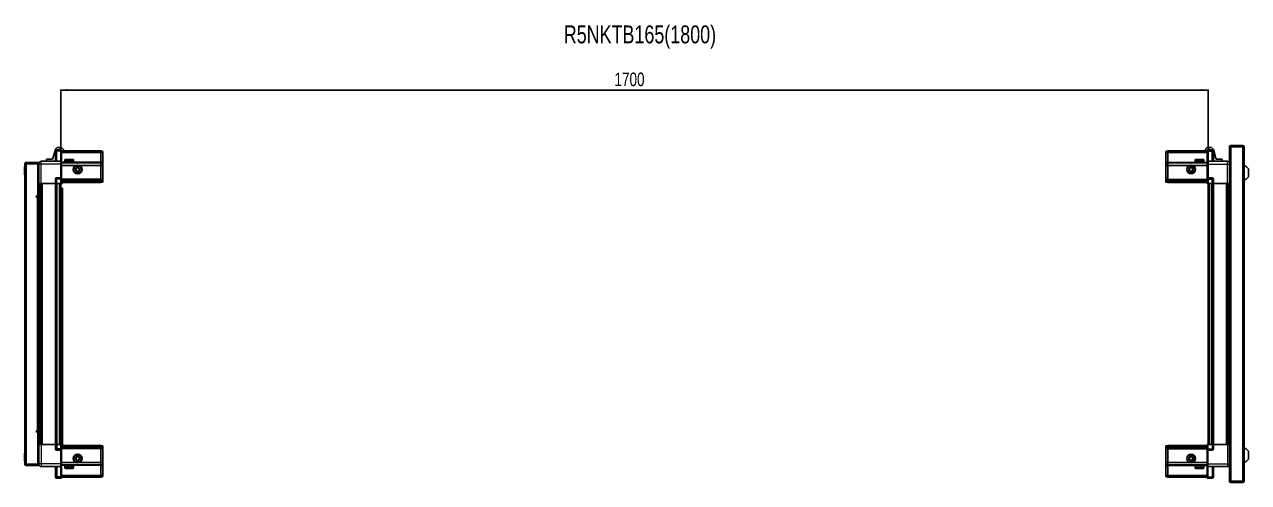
# Model space of a CAD drawing. Header units: millimetres. Extents: x 1132 to 6851, y -842 to 1876.
# Drawn here: x 3138 to 4952, y 1198 to 1876 of the extents above; entities that cross this region are included whole.
import ezdxf

# ---------------------------------------------------------------- set-up
doc = ezdxf.new("R2010")
doc.units = ezdxf.units.MM
doc.layers.add('FORMAT', color=7, linetype='Continuous')
doc.styles.add('SLDTEXTSTYLE0', font='TXT', dxfattribs={"width": 0.75})
doc.dimstyles.new('SLDDIMSTYLE0', dxfattribs={"dimtxt": 20, "dimasz": 10, "dimexe": 0, "dimexo": 0.0625, "dimgap": 5, "dimtad": 2, "dimdec": 1, "dimrnd": 1e-09, "dimzin": 12, "dimdsep": 46, "dimtxsty": 'SLDTEXTSTYLE0', "dimsah": 1, "dimcen": 0.09, "dimadec": 0, "dimazin": 3, "dimtfac": 1, "dimtofl": 0, "dimtmove": 0, "dimatfit": 3, "dimfxl": 0, "dimfrac": 2, "dimtolj": 1, "dimtzin": 12, "dimarcsym": 0})

# ---------------------------------------------------------------- blocks, each defined once
blk = doc.blocks.new('_D_5')
at = {"layer": 'FORMAT'}
for p, q in [((3192.1, 1640.1), (3192.1, 1779.6)), ((3192.1, 1778.6), (4892.1, 1778.6)), ((4892.1, 1640.1), (4892.1, 1779.6))]:
    blk.add_line(p, q, dxfattribs=at)
for points in [[(3192.1, 1778.6), (3202.1, 1777.1), (3202.1, 1780.1)], [(4892.1, 1778.6), (4882.1, 1780.1), (4882.1, 1777.1)]]:
    blk.add_solid(points, dxfattribs=at)
at = {"layer": 'FORMAT', "insert": (4012.6, 1804.4), "char_height": 20, "attachment_point": 1, "style": 'SLDTEXTSTYLE0'}
blk.add_mtext('1700', dxfattribs=at)

msp = doc.modelspace()

# ---------------------------------------------------------------- linework, layer by layer
at = {"color": 7, "linetype": 'Continuous', "lineweight": 25}
for p, q in [((3180.48, 1677.19), (3184.25, 1690.34)), ((3184.26, 1688.1), (3184.26, 1673.1)), ((3192.26, 1690.1), (3186.26, 1690.1)), ((3188.57, 1693.6), (3191.8, 1693.6)), ((3192.26, 1690.1), (3192.59, 1690.1)), ((3192.26, 1690.1), (3192.26, 1688.1)), ((3192.26, 1673.3), (3192.26, 1688.1)), ((3192.26, 1673.3), (3192.26, 1688.1)), ((3193.46, 1689.6), (3192.59, 1690.1)), ((3193.46, 1688.1), (3193.46, 1689.6)), ((3251.76, 1688.6), (3193.46, 1688.6)), ((3193.46, 1688.1), (3193.46, 1673.3)), ((3196.12, 1690.34), (3196.62, 1688.6)), ((3251.76, 1688.6), (3251.76, 1686.1)), ((3254.76, 1687.8), (3251.76, 1688.6)), ((3254.76, 1685.95), (3254.76, 1687.8)), ((4829.46, 1687.8), (4832.46, 1688.6)), ((4829.46, 1685.95), (4829.46, 1687.8)), ((4832.46, 1688.6), (4832.46, 1686.1)), ((4832.46, 1688.6), (4890.76, 1688.6)), ((4888.09, 1690.34), (4887.59, 1688.6)), ((4891.62, 1690.1), (4890.76, 1689.6)), ((4890.76, 1689.6), (4890.76, 1688.1)), ((4890.76, 1673.3), (4890.76, 1688.1)), ((4891.96, 1690.1), (4891.62, 1690.1)), ((4891.96, 1688.1), (4891.96, 1690.1)), ((4891.96, 1690.1), (4897.96, 1690.1)), ((4891.96, 1688.1), (4891.96, 1673.3)), ((4895.64, 1693.6), (4892.42, 1693.6)), ((4899.96, 1688.1), (4899.96, 1673.1)), ((4903.74, 1677.19), (4899.97, 1690.34)), ((4923.96, 1694.5), (4923.96, 1682.1)), ((4925.46, 1694.5), (4925.46, 1682.1)), ((4925.96, 1681.6), (4925.96, 1694.5)), ((4925.96, 1694.5), (4943.36, 1694.5)), ((4943.36, 1696.6), (4926.06, 1696.6)), ((4943.36, 1695.1), (4926.06, 1695.1)), ((4943.36, 1695.1), (4943.36, 1696.6)), ((4943.36, 1694.5), (4945.46, 1694.5)), ((4945.46, 1694.5), (4945.46, 1199.7)), ((3140.26, 1669.25), (3138.76, 1669.25)), ((3138.76, 1668.75), (3138.76, 1669.25)), ((3138.76, 1225.45), (3138.76, 1668.75)), ((3140.86, 1669.85), (3140.86, 1671.35)), ((3140.86, 1671.35), (3141.76, 1671.35)), ((3140.86, 1669.85), (3141.76, 1669.85)), ((3140.86, 1669.35), (3158.26, 1669.35)), ((3141.76, 1669.85), (3141.76, 1671.35)), ((3141.76, 1671.35), (3158.26, 1671.35)), ((3141.76, 1669.85), (3158.26, 1669.85)), ((3158.26, 1669.85), (3158.26, 1671.35)), ((3159.76, 1669.35), (3158.26, 1669.35)), ((3158.26, 1669.35), (3158.26, 1621.85)), ((3159.76, 1669.1), (3159.76, 1640.1)), ((3192.26, 1673.1), (3163.26, 1673.1)), ((3171.31, 1673.1), (3171.31, 1676.1)), ((3171.31, 1676.1), (3179.03, 1676.1)), ((3192.26, 1673.1), (3192.26, 1673.3)), ((3192.26, 1673.1), (3193.46, 1673.1)), ((3192.26, 1669.1), (3192.26, 1673.1)), ((3192.26, 1648.8), (3192.26, 1669.1)), ((3251.76, 1686.1), (3193.46, 1686.1)), ((3193.46, 1673.3), (3193.46, 1673.1)), ((3193.46, 1673.1), (3193.46, 1669.1)), ((3251.76, 1670.6), (3193.46, 1670.6)), ((3193.46, 1669.1), (3193.46, 1648.8)), ((3198.26, 1675), (3198.26, 1672.6)), ((3198.26, 1672.6), (3198.26, 1672.1)), ((3198.26, 1672.1), (3198.39, 1672.1)), ((3198.58, 1672.6), (3198.39, 1672.6)), ((3198.39, 1672.6), (3198.39, 1672.1)), ((3198.39, 1672.1), (3198.58, 1672.1)), ((3198.58, 1672.6), (3198.58, 1672.1)), ((3198.58, 1672.1), (3199.11, 1672.1)), ((3199.06, 1675.8), (3206.23, 1675.8)), ((3199.51, 1672.6), (3199.11, 1672.6)), ((3199.11, 1672.6), (3199.11, 1672.1)), ((3199.11, 1672.1), (3199.51, 1672.1)), ((3199.51, 1672.6), (3199.51, 1672.1)), ((3199.51, 1672.1), (3200.38, 1672.1)), ((3200.36, 1672.1), (3200.36, 1672)), ((3200.36, 1672), (3209.16, 1672)), ((3200.95, 1672.6), (3200.38, 1672.6)), ((3200.38, 1672.6), (3200.38, 1672.1)), ((3200.38, 1672.1), (3200.95, 1672.1)), ((3200.76, 1671.6), (3201.45, 1671.12)), ((3200.76, 1671.6), (3205.79, 1671.6)), ((3201.45, 1671.12), (3200.76, 1670.64)), ((3200.76, 1670.64), (3200.76, 1670.6)), ((3200.76, 1670.64), (3205.79, 1670.64)), ((3200.95, 1672.6), (3200.95, 1672.1)), ((3200.95, 1672.1), (3202.08, 1672.1)), ((3201.45, 1671.12), (3205.61, 1671.12)), ((3202.77, 1672.6), (3202.08, 1672.6)), ((3202.08, 1672.6), (3202.08, 1672.1)), ((3202.08, 1672.1), (3202.77, 1672.1)), ((3202.77, 1672.6), (3202.77, 1672.1)), ((3202.77, 1672.1), (3204.04, 1672.1)), ((3204.78, 1672.6), (3204.04, 1672.6)), ((3204.04, 1672.6), (3204.04, 1672.1)), ((3204.04, 1672.1), (3204.27, 1672.1)), ((3204.27, 1672.6), (3204.27, 1672.1)), ((3204.77, 1672.6), (3204.77, 1672.1)), ((3204.77, 1672.1), (3204.78, 1672.1)), ((3204.78, 1672.6), (3204.78, 1672.1)), ((3204.78, 1672.1), (3206.07, 1672.1)), ((3205.61, 1671.12), (3208.07, 1671.12)), ((3205.79, 1671.6), (3208.76, 1671.6)), ((3205.79, 1670.64), (3208.76, 1670.64)), ((3206.79, 1672.6), (3206.07, 1672.6)), ((3206.07, 1672.6), (3206.07, 1672.1)), ((3206.13, 1672.6), (3206.13, 1672.1)), ((3206.13, 1672.1), (3206.79, 1672.1)), ((3206.23, 1675.8), (3210.46, 1675.8)), ((3206.79, 1672.6), (3206.79, 1672.1)), ((3206.79, 1672.1), (3207.97, 1672.1)), ((3208.59, 1672.6), (3207.97, 1672.6)), ((3207.97, 1672.6), (3207.97, 1672.1)), ((3207.97, 1672.1), (3208.59, 1672.1)), ((3208.07, 1671.12), (3208.76, 1671.6)), ((3208.76, 1670.64), (3208.07, 1671.12)), ((3208.59, 1672.6), (3208.59, 1672.1)), ((3208.59, 1672.1), (3209.56, 1672.1)), ((3208.76, 1670.6), (3208.76, 1670.64)), ((3209.16, 1672), (3209.16, 1672.1)), ((3210.03, 1672.6), (3209.56, 1672.6)), ((3209.56, 1672.6), (3209.56, 1672.1)), ((3209.56, 1672.1), (3210.03, 1672.1)), ((3210.03, 1672.6), (3210.03, 1672.1)), ((3210.03, 1672.1), (3210.68, 1672.1)), ((3210.95, 1672.6), (3210.68, 1672.6)), ((3210.68, 1672.6), (3210.68, 1672.1)), ((3210.68, 1672.1), (3210.95, 1672.1)), ((3210.95, 1672.6), (3210.95, 1672.1)), ((3210.95, 1672.1), (3211.22, 1672.1)), ((3211.26, 1672.6), (3211.22, 1672.6)), ((3211.22, 1672.6), (3211.22, 1672.1)), ((3211.22, 1672.1), (3211.26, 1672.1)), ((3211.26, 1672.6), (3211.26, 1675)), ((3211.26, 1672.6), (3211.26, 1672.1)), ((3251.76, 1686.1), (3251.76, 1671.6)), ((3254.76, 1685.95), (3251.76, 1686.1)), ((3251.76, 1671.6), (3251.76, 1670.6)), ((3251.76, 1670.6), (3251.76, 1667.1)), ((3254.76, 1669.8), (3251.76, 1670.6)), ((3254.76, 1671.6), (3254.76, 1685.95)), ((3254.76, 1669.8), (3254.76, 1671.6)), ((3254.76, 1666.77), (3254.76, 1669.8)), ((4829.46, 1685.95), (4832.46, 1686.1)), ((4829.46, 1671.6), (4829.46, 1685.95)), ((4829.46, 1669.8), (4829.46, 1671.6)), ((4829.46, 1669.8), (4832.46, 1670.6)), ((4829.46, 1666.77), (4829.46, 1669.8)), ((4832.46, 1686.1), (4832.46, 1671.6)), ((4832.46, 1686.1), (4890.76, 1686.1)), ((4832.46, 1671.6), (4832.46, 1670.6)), ((4832.46, 1670.6), (4832.46, 1667.1)), ((4832.46, 1670.6), (4890.76, 1670.6)), ((4872.96, 1675), (4872.96, 1672.1)), ((4872.96, 1672.1), (4872.99, 1672.1)), ((4873.11, 1672.6), (4872.99, 1672.6)), ((4872.99, 1672.6), (4872.99, 1672.1)), ((4872.99, 1672.1), (4873.11, 1672.1)), ((4873.11, 1672.6), (4873.11, 1672.1)), ((4873.11, 1672.1), (4873.52, 1672.1)), ((4873.86, 1672.6), (4873.52, 1672.6)), ((4873.52, 1672.6), (4873.52, 1672.1)), ((4873.52, 1672.1), (4873.86, 1672.1)), ((4873.76, 1675.8), (4885.16, 1675.8)), ((4873.86, 1672.6), (4873.86, 1672.1)), ((4873.86, 1672.1), (4874.64, 1672.1)), ((4875.16, 1672.6), (4874.64, 1672.6)), ((4874.64, 1672.6), (4874.64, 1672.1)), ((4874.64, 1672.1), (4875.16, 1672.1)), ((4875.06, 1672.1), (4875.06, 1672)), ((4875.06, 1672), (4883.86, 1672)), ((4875.16, 1672.6), (4875.16, 1672.1)), ((4875.16, 1672.1), (4876.22, 1672.1)), ((4875.46, 1671.6), (4876.15, 1671.12)), ((4875.46, 1671.6), (4883.46, 1671.6)), ((4876.15, 1671.12), (4875.46, 1670.64)), ((4875.46, 1670.64), (4875.46, 1670.6)), ((4875.46, 1670.64), (4883.46, 1670.64)), ((4876.15, 1671.12), (4882.77, 1671.12)), ((4876.88, 1672.6), (4876.22, 1672.6)), ((4876.22, 1672.6), (4876.22, 1672.1)), ((4876.22, 1672.1), (4876.88, 1672.1)), ((4876.88, 1672.6), (4876.88, 1672.1)), ((4876.88, 1672.1), (4878.12, 1672.1)), ((4878.85, 1672.6), (4878.12, 1672.6)), ((4878.12, 1672.6), (4878.12, 1672.1)), ((4878.12, 1672.1), (4878.55, 1672.1)), ((4878.55, 1672.6), (4878.55, 1672.1)), ((4878.85, 1672.6), (4878.85, 1672.1)), ((4878.85, 1672.1), (4880.15, 1672.1)), ((4880.88, 1672.6), (4880.15, 1672.6)), ((4880.15, 1672.6), (4880.15, 1672.1)), ((4880.42, 1672.6), (4880.42, 1672.1)), ((4880.42, 1672.1), (4880.88, 1672.1)), ((4880.88, 1672.6), (4880.88, 1672.1)), ((4880.88, 1672.1), (4882.11, 1672.1)), ((4882.77, 1672.6), (4882.11, 1672.6)), ((4882.11, 1672.6), (4882.11, 1672.1)), ((4882.11, 1672.1), (4882.77, 1672.1)), ((4882.77, 1672.6), (4882.77, 1672.1)), ((4882.77, 1672.1), (4883.82, 1672.1)), ((4882.77, 1671.12), (4883.46, 1671.6)), ((4883.46, 1670.64), (4882.77, 1671.12)), ((4883.46, 1670.6), (4883.46, 1670.64)), ((4884.34, 1672.6), (4883.82, 1672.6)), ((4883.82, 1672.6), (4883.82, 1672.1)), ((4883.82, 1672.1), (4884.34, 1672.1)), ((4883.86, 1672), (4883.86, 1672.1)), ((4884.34, 1672.6), (4884.34, 1672.1)), ((4884.34, 1672.1), (4885.09, 1672.1)), ((4885.42, 1672.6), (4885.09, 1672.6)), ((4885.09, 1672.6), (4885.09, 1672.1)), ((4885.09, 1672.1), (4885.42, 1672.1)), ((4885.42, 1672.6), (4885.42, 1672.1)), ((4885.42, 1672.1), (4885.82, 1672.1)), ((4885.93, 1672.6), (4885.82, 1672.6)), ((4885.82, 1672.6), (4885.82, 1672.1)), ((4885.82, 1672.1), (4885.93, 1672.1)), ((4885.93, 1672.6), (4885.93, 1672.1)), ((4885.93, 1672.1), (4885.96, 1672.1)), ((4885.96, 1672.1), (4885.96, 1675)), ((4890.76, 1673.1), (4890.76, 1673.3)), ((4891.96, 1673.1), (4890.76, 1673.1)), ((4890.76, 1669.1), (4890.76, 1673.1)), ((4890.76, 1648.8), (4890.76, 1669.1)), ((4891.96, 1673.3), (4891.96, 1673.1)), ((4891.96, 1673.1), (4891.96, 1669.1)), ((4891.96, 1673.1), (4920.96, 1673.1)), ((4891.96, 1669.1), (4891.96, 1648.8)), ((4912.91, 1676.1), (4905.18, 1676.1)), ((4912.91, 1673.1), (4912.91, 1676.1)), ((4923.86, 1681.6), (4923.86, 1212.6)), ((4923.86, 1681.6), (4925.96, 1681.6)), ((4923.96, 1682.1), (4925.46, 1682.1)), ((3138.76, 1664.74), (3138.46, 1664.74)), ((3138.46, 1653.17), (3138.46, 1664.74)), ((3138.46, 1653.17), (3138.76, 1653.17)), ((3214.76, 1667.1), (3193.46, 1667.1)), ((3251.76, 1667.1), (3219.76, 1667.1)), ((3251.76, 1667.1), (3251.76, 1646.6)), ((3251.76, 1667.1), (3254.76, 1666.77)), ((3254.76, 1646.6), (3254.76, 1666.77)), ((4832.46, 1667.1), (4829.46, 1666.77)), ((4829.46, 1646.6), (4829.46, 1666.77)), ((4832.46, 1667.1), (4832.46, 1646.6)), ((4832.46, 1667.1), (4864.46, 1667.1)), ((4869.46, 1667.1), (4890.76, 1667.1)), ((4952.06, 1650.1), (4952.06, 1662.1)), ((3158.26, 1642.85), (3159.76, 1642.85)), ((3159.76, 1640.1), (3158.26, 1640.1)), ((3160.41, 1254.1), (3160.41, 1640.1)), ((3162.2, 1640.1), (3162.2, 1254.1)), ((3162.23, 1640.1), (3162.23, 1254.1)), ((3184.26, 1640.1), (3163.26, 1640.1)), ((3184.26, 1646.6), (3184.26, 1640.1)), ((3184.26, 1640.1), (3186.26, 1640.1)), ((3184.91, 1254.1), (3184.91, 1640.1)), ((3192.26, 1648.6), (3186.26, 1648.6)), ((3192.26, 1640.1), (3186.26, 1640.1)), ((3192.11, 1254.1), (3192.11, 1640.1)), ((3192.11, 1633.1), (3194.61, 1633.1)), ((3192.26, 1648.6), (3192.26, 1648.8)), ((3192.26, 1648.6), (3192.26, 1646.6)), ((3192.26, 1648.6), (3193.46, 1648.6)), ((3192.26, 1640.1), (3192.26, 1646.6)), ((3192.26, 1640.1), (3192.26, 1646.6)), ((3192.26, 1640.1), (3192.59, 1640.1)), ((3192.26, 1640.1), (3192.26, 1640.1)), ((3192.59, 1640.1), (3192.59, 1646.6)), ((3193.46, 1640.1), (3192.59, 1640.1)), ((3192.59, 1640.1), (3192.59, 1640.1)), ((3193.46, 1648.8), (3193.46, 1648.6)), ((3193.46, 1647.93), (3193.46, 1648.6)), ((3193.46, 1647.93), (3193.46, 1640.1)), ((3251.76, 1645.6), (3193.46, 1645.6)), ((3251.76, 1644.6), (3193.46, 1644.6)), ((3251.76, 1643.1), (3193.46, 1643.1)), ((3251.76, 1641.6), (3193.46, 1641.6)), ((3194.61, 1633.1), (3194.61, 1259.6)), ((3251.76, 1646.6), (3251.76, 1645.6)), ((3251.76, 1645.6), (3251.76, 1644.6)), ((3251.76, 1645.6), (3254.76, 1644.8)), ((3251.76, 1644.6), (3251.76, 1643.1)), ((3251.76, 1644.6), (3254.76, 1644.06)), ((3251.76, 1643.1), (3254.76, 1643.56)), ((3251.76, 1643.1), (3251.76, 1641.6)), ((3251.76, 1641.6), (3254.76, 1642.41)), ((3254.76, 1644.8), (3254.76, 1646.6)), ((3254.76, 1644.06), (3254.76, 1644.8)), ((3254.76, 1643.56), (3254.76, 1644.06)), ((3254.76, 1642.41), (3254.76, 1643.56)), ((4829.46, 1644.8), (4829.46, 1646.6)), ((4832.46, 1645.6), (4829.46, 1644.8)), ((4829.46, 1644.06), (4829.46, 1644.8)), ((4832.46, 1644.6), (4829.46, 1644.06)), ((4829.46, 1643.56), (4829.46, 1644.06)), ((4832.46, 1643.1), (4829.46, 1643.56)), ((4829.46, 1642.41), (4829.46, 1643.56)), ((4832.46, 1641.6), (4829.46, 1642.41)), ((4832.46, 1646.6), (4832.46, 1645.6)), ((4832.46, 1645.6), (4832.46, 1644.6)), ((4832.46, 1645.6), (4890.76, 1645.6)), ((4832.46, 1644.6), (4890.76, 1644.6)), ((4832.46, 1644.6), (4832.46, 1643.1)), ((4832.46, 1643.1), (4832.46, 1641.6)), ((4832.46, 1643.1), (4890.76, 1643.1)), ((4832.46, 1641.6), (4890.76, 1641.6)), ((4890.76, 1648.6), (4890.76, 1648.8)), ((4891.96, 1648.6), (4890.76, 1648.6)), ((4890.76, 1648.6), (4890.76, 1647.93)), ((4890.76, 1640.1), (4890.76, 1647.93)), ((4891.62, 1640.1), (4890.76, 1640.1)), ((4891.62, 1646.6), (4891.62, 1640.1)), ((4891.96, 1640.1), (4891.62, 1640.1)), ((4891.96, 1648.8), (4891.96, 1648.6)), ((4891.96, 1646.6), (4891.96, 1648.6)), ((4891.96, 1648.6), (4897.96, 1648.6)), ((4891.96, 1646.6), (4891.96, 1648.6)), ((4891.96, 1646.6), (4891.96, 1640.1)), ((4891.96, 1640.1), (4897.96, 1640.1)), ((4892.11, 1640.1), (4892.11, 1254.1)), ((4899.96, 1640.1), (4897.96, 1640.1)), ((4899.31, 1640.1), (4899.31, 1254.1)), ((4899.96, 1646.6), (4899.96, 1640.1)), ((4899.96, 1640.1), (4920.96, 1640.1)), ((4921.98, 1254.1), (4921.98, 1640.1)), ((4922.02, 1254.1), (4922.02, 1640.1)), ((4923.81, 1640.1), (4923.81, 1254.1)), ((3158.26, 1621.85), (3156.91, 1621.85)), ((3156.91, 1619.85), (3157.66, 1619.85)), ((3157.66, 1619.85), (3159.76, 1619.85)), ((3159.76, 1619.85), (3159.76, 1274.35)), ((3157.66, 1274.35), (3156.91, 1274.35)), ((3156.91, 1272.35), (3158.26, 1272.35)), ((3159.76, 1274.35), (3157.66, 1274.35)), ((3158.26, 1272.35), (3158.26, 1224.85)), ((3159.76, 1254.1), (3158.26, 1254.1)), ((3159.76, 1225.1), (3159.76, 1254.1)), ((3184.26, 1254.1), (3163.26, 1254.1)), ((3184.26, 1247.6), (3184.26, 1254.1)), ((3184.26, 1254.1), (3186.26, 1254.1)), ((3192.26, 1254.1), (3186.26, 1254.1)), ((3194.61, 1259.6), (3192.11, 1259.6)), ((3192.26, 1254.1), (3192.59, 1254.1)), ((3192.26, 1247.6), (3192.26, 1254.1)), ((3192.59, 1247.6), (3192.59, 1254.1)), ((3192.59, 1254.1), (3193.46, 1254.1)), ((3193.46, 1254.1), (3193.46, 1246.28)), ((3251.76, 1252.6), (3193.46, 1252.6)), ((3194.61, 1259.6), (3194.61, 1252.6)), ((3251.76, 1251.1), (3251.76, 1252.6)), ((3251.76, 1252.6), (3254.76, 1251.8)), ((3254.76, 1251.8), (3254.76, 1250.65)), ((4832.46, 1252.6), (4829.46, 1251.8)), ((4829.46, 1251.8), (4829.46, 1250.65)), ((4832.46, 1251.1), (4832.46, 1252.6)), ((4832.46, 1252.6), (4890.76, 1252.6)), ((4890.76, 1246.28), (4890.76, 1254.1)), ((4890.76, 1254.1), (4891.62, 1254.1)), ((4891.62, 1254.1), (4891.62, 1254.1)), ((4891.62, 1254.1), (4891.62, 1247.6)), ((4891.96, 1254.1), (4891.62, 1254.1)), ((4891.96, 1254.1), (4891.96, 1247.6)), ((4891.96, 1254.1), (4891.96, 1254.1)), ((4891.96, 1254.1), (4891.96, 1247.6)), ((4891.96, 1254.1), (4897.96, 1254.1)), ((4899.96, 1254.1), (4897.96, 1254.1)), ((4899.96, 1247.6), (4899.96, 1254.1)), ((4899.96, 1254.1), (4920.96, 1254.1)), ((3138.76, 1241.04), (3138.46, 1241.04)), ((3138.46, 1231.36), (3138.46, 1241.04)), ((3159.76, 1251.35), (3158.26, 1251.35)), ((3192.26, 1245.6), (3186.26, 1245.6)), ((3192.26, 1247.6), (3192.26, 1245.6)), ((3192.26, 1247.6), (3192.26, 1245.6)), ((3192.26, 1245.6), (3193.46, 1245.6)), ((3192.26, 1245.4), (3192.26, 1245.6)), ((3192.26, 1225.1), (3192.26, 1245.4)), ((3251.76, 1251.1), (3193.46, 1251.1)), ((3251.76, 1249.6), (3193.46, 1249.6)), ((3251.76, 1248.6), (3193.46, 1248.6)), ((3193.46, 1245.6), (3193.46, 1246.28)), ((3193.46, 1245.6), (3193.46, 1245.4)), ((3193.46, 1245.4), (3193.46, 1225.1)), ((3251.76, 1249.6), (3251.76, 1251.1)), ((3251.76, 1251.1), (3254.76, 1250.65)), ((3251.76, 1249.6), (3254.76, 1250.15)), ((3251.76, 1248.6), (3251.76, 1249.6)), ((3251.76, 1248.6), (3254.76, 1249.41)), ((3251.76, 1247.6), (3251.76, 1248.6)), ((3251.76, 1227.1), (3251.76, 1247.6)), ((3254.76, 1250.65), (3254.76, 1250.15)), ((3254.76, 1250.15), (3254.76, 1249.41)), ((3254.76, 1249.41), (3254.76, 1247.6)), ((3254.76, 1247.6), (3254.76, 1227.44)), ((4832.46, 1251.1), (4829.46, 1250.65)), ((4829.46, 1250.65), (4829.46, 1250.15)), ((4832.46, 1249.6), (4829.46, 1250.15)), ((4829.46, 1250.15), (4829.46, 1249.41)), ((4832.46, 1248.6), (4829.46, 1249.41)), ((4829.46, 1249.41), (4829.46, 1247.6)), ((4829.46, 1247.6), (4829.46, 1227.44)), ((4832.46, 1249.6), (4832.46, 1251.1)), ((4832.46, 1251.1), (4890.76, 1251.1)), ((4832.46, 1249.6), (4890.76, 1249.6)), ((4832.46, 1248.6), (4832.46, 1249.6)), ((4832.46, 1248.6), (4890.76, 1248.6)), ((4832.46, 1247.6), (4832.46, 1248.6)), ((4832.46, 1227.1), (4832.46, 1247.6)), ((4890.76, 1246.28), (4890.76, 1245.6)), ((4891.96, 1245.6), (4890.76, 1245.6)), ((4890.76, 1245.4), (4890.76, 1245.6)), ((4890.76, 1225.1), (4890.76, 1245.4)), ((4891.96, 1245.6), (4891.96, 1247.6)), ((4891.96, 1245.6), (4891.96, 1245.4)), ((4891.96, 1245.6), (4897.96, 1245.6)), ((4891.96, 1245.4), (4891.96, 1225.1)), ((4952.06, 1232.1), (4952.06, 1244.1)), ((3138.46, 1229.47), (3138.46, 1231.36)), ((3138.46, 1229.47), (3138.76, 1229.47)), ((3138.76, 1224.95), (3138.76, 1225.45)), ((3140.26, 1224.95), (3138.76, 1224.95)), ((3158.26, 1224.85), (3140.86, 1224.85)), ((3140.86, 1224.35), (3140.86, 1222.85)), ((3140.86, 1224.35), (3141.76, 1224.35)), ((3140.86, 1222.85), (3141.76, 1222.85)), ((3141.76, 1224.35), (3141.76, 1222.85)), ((3158.26, 1224.35), (3141.76, 1224.35)), ((3158.26, 1222.85), (3141.76, 1222.85)), ((3158.26, 1224.85), (3159.76, 1224.85)), ((3158.26, 1224.35), (3158.26, 1222.85)), ((3192.26, 1221.1), (3163.26, 1221.1)), ((3184.26, 1206.1), (3184.26, 1221.1)), ((3192.26, 1221.1), (3192.26, 1225.1)), ((3192.26, 1221.1), (3193.46, 1221.1)), ((3192.26, 1220.9), (3192.26, 1221.1)), ((3192.26, 1206.1), (3192.26, 1220.9)), ((3214.76, 1227.1), (3193.46, 1227.1)), ((3193.46, 1225.1), (3193.46, 1221.1)), ((3251.76, 1223.6), (3193.46, 1223.6)), ((3193.46, 1221.1), (3193.46, 1220.9)), ((3193.46, 1220.9), (3193.46, 1206.1)), ((3198.26, 1222.1), (3198.26, 1219.2)), ((3198.35, 1222.1), (3198.26, 1222.1)), ((3198.35, 1221.6), (3198.35, 1222.1)), ((3198.52, 1222.1), (3198.35, 1222.1)), ((3198.35, 1221.6), (3198.52, 1221.6)), ((3198.52, 1221.6), (3198.52, 1222.1)), ((3199.01, 1222.1), (3198.52, 1222.1)), ((3199.01, 1221.6), (3199.01, 1222.1)), ((3199.39, 1222.1), (3199.01, 1222.1)), ((3199.01, 1221.6), (3199.39, 1221.6)), ((3199.21, 1218.4), (3199.06, 1218.4)), ((3210.46, 1218.4), (3199.21, 1218.4)), ((3199.39, 1221.6), (3199.39, 1222.1)), ((3200.23, 1222.1), (3199.39, 1222.1)), ((3200.23, 1221.6), (3200.23, 1222.1)), ((3200.79, 1222.1), (3200.23, 1222.1)), ((3200.23, 1221.6), (3200.79, 1221.6)), ((3200.36, 1222.2), (3200.36, 1222.1)), ((3205.76, 1222.2), (3200.36, 1222.2)), ((3200.76, 1223.6), (3200.76, 1223.57)), ((3200.76, 1223.57), (3201.45, 1223.09)), ((3200.86, 1223.57), (3200.76, 1223.57)), ((3201.45, 1223.09), (3200.76, 1222.6)), ((3200.86, 1222.6), (3200.76, 1222.6)), ((3200.79, 1221.6), (3200.79, 1222.1)), ((3201.89, 1222.1), (3200.79, 1222.1)), ((3208.76, 1223.57), (3200.86, 1223.57)), ((3208.76, 1222.6), (3200.86, 1222.6)), ((3201.53, 1223.09), (3201.45, 1223.09)), ((3208.07, 1223.09), (3201.53, 1223.09)), ((3201.89, 1221.6), (3201.89, 1222.1)), ((3202.57, 1222.1), (3201.89, 1222.1)), ((3201.89, 1221.6), (3202.57, 1221.6)), ((3202.57, 1221.6), (3202.57, 1222.1)), ((3203.84, 1222.1), (3202.57, 1222.1)), ((3203.84, 1221.6), (3203.84, 1222.1)), ((3204.13, 1222.1), (3203.84, 1222.1)), ((3203.84, 1221.6), (3204.57, 1221.6)), ((3204.13, 1221.6), (3204.13, 1222.1)), ((3204.57, 1221.6), (3204.57, 1222.1)), ((3205.87, 1222.1), (3204.57, 1222.1)), ((3209.16, 1222.2), (3205.76, 1222.2)), ((3205.87, 1221.6), (3205.87, 1222.1)), ((3205.87, 1221.6), (3206.59, 1221.6)), ((3206, 1221.6), (3206, 1222.1)), ((3206.59, 1222.1), (3206, 1222.1)), ((3206.59, 1221.6), (3206.59, 1222.1)), ((3207.79, 1222.1), (3206.59, 1222.1)), ((3207.79, 1221.6), (3207.79, 1222.1)), ((3208.43, 1222.1), (3207.79, 1222.1)), ((3207.79, 1221.6), (3208.43, 1221.6)), ((3208.07, 1223.09), (3208.76, 1223.57)), ((3208.76, 1222.6), (3208.07, 1223.09)), ((3208.43, 1221.6), (3208.43, 1222.1)), ((3209.42, 1222.1), (3208.43, 1222.1)), ((3208.76, 1223.57), (3208.76, 1223.6)), ((3209.16, 1222.1), (3209.16, 1222.2)), ((3209.42, 1221.6), (3209.42, 1222.1)), ((3209.9, 1222.1), (3209.42, 1222.1)), ((3209.42, 1221.6), (3209.9, 1221.6)), ((3209.9, 1221.6), (3209.9, 1222.1)), ((3210.59, 1222.1), (3209.9, 1222.1)), ((3210.59, 1221.6), (3210.59, 1222.1)), ((3210.88, 1222.1), (3210.59, 1222.1)), ((3210.59, 1221.6), (3210.88, 1221.6)), ((3210.88, 1221.6), (3210.88, 1222.1)), ((3211.19, 1222.1), (3210.88, 1222.1)), ((3211.19, 1221.6), (3211.19, 1222.1)), ((3211.25, 1222.1), (3211.19, 1222.1)), ((3211.19, 1221.6), (3211.25, 1221.6)), ((3211.25, 1221.6), (3211.25, 1222.1)), ((3211.26, 1222.1), (3211.25, 1222.1)), ((3211.26, 1219.2), (3211.26, 1222.1)), ((3251.76, 1227.1), (3219.76, 1227.1)), ((3251.76, 1227.1), (3254.76, 1227.44)), ((3251.76, 1223.6), (3251.76, 1227.1)), ((3254.76, 1224.41), (3251.76, 1223.6)), ((3251.76, 1222.6), (3251.76, 1223.6)), ((3251.76, 1208.1), (3251.76, 1222.6)), ((3254.76, 1227.44), (3254.76, 1224.41)), ((3254.76, 1224.41), (3254.76, 1222.6)), ((3254.76, 1222.6), (3254.76, 1208.26)), ((4832.46, 1227.1), (4829.46, 1227.44)), ((4829.46, 1227.44), (4829.46, 1224.41)), ((4829.46, 1224.41), (4832.46, 1223.6)), ((4829.46, 1224.41), (4829.46, 1222.6)), ((4829.46, 1222.6), (4829.46, 1208.26)), ((4832.46, 1227.1), (4864.46, 1227.1)), ((4832.46, 1223.6), (4832.46, 1227.1)), ((4832.46, 1223.6), (4890.76, 1223.6)), ((4832.46, 1222.6), (4832.46, 1223.6)), ((4832.46, 1208.1), (4832.46, 1222.6)), ((4869.46, 1227.1), (4890.76, 1227.1)), ((4872.96, 1222.1), (4872.96, 1219.2)), ((4872.98, 1222.1), (4872.96, 1222.1)), ((4872.98, 1221.6), (4872.98, 1222.1)), ((4873.07, 1222.1), (4872.98, 1222.1)), ((4872.98, 1221.6), (4873.07, 1221.6)), ((4873.07, 1221.6), (4873.07, 1222.1)), ((4873.45, 1222.1), (4873.07, 1222.1)), ((4873.45, 1221.6), (4873.45, 1222.1)), ((4873.76, 1222.1), (4873.45, 1222.1)), ((4873.45, 1221.6), (4873.76, 1221.6)), ((4873.76, 1221.6), (4873.76, 1222.1)), ((4874.5, 1222.1), (4873.76, 1222.1)), ((4885.16, 1218.4), (4873.76, 1218.4)), ((4874.5, 1221.6), (4874.5, 1222.1)), ((4875.01, 1222.1), (4874.5, 1222.1)), ((4874.5, 1221.6), (4875.01, 1221.6)), ((4875.01, 1221.6), (4875.01, 1222.1)), ((4876.05, 1222.1), (4875.01, 1222.1)), ((4875.06, 1222.2), (4875.06, 1222.1)), ((4883.86, 1222.2), (4875.06, 1222.2)), ((4875.46, 1223.6), (4875.46, 1223.57)), ((4875.46, 1223.57), (4876.15, 1223.09)), ((4883.46, 1223.57), (4875.46, 1223.57)), ((4876.15, 1223.09), (4875.46, 1222.6)), ((4883.46, 1222.6), (4875.46, 1222.6)), ((4876.05, 1221.6), (4876.05, 1222.1)), ((4876.7, 1222.1), (4876.05, 1222.1)), ((4876.05, 1221.6), (4876.7, 1221.6)), ((4882.77, 1223.09), (4876.15, 1223.09)), ((4876.7, 1221.6), (4876.7, 1222.1)), ((4877.92, 1222.1), (4876.7, 1222.1)), ((4877.92, 1221.6), (4877.92, 1222.1)), ((4878.42, 1222.1), (4877.92, 1222.1)), ((4877.92, 1221.6), (4878.65, 1221.6)), ((4878.42, 1221.6), (4878.42, 1222.1)), ((4878.65, 1221.6), (4878.65, 1222.1)), ((4879.95, 1222.1), (4878.65, 1222.1)), ((4879.95, 1221.6), (4879.95, 1222.1)), ((4879.95, 1221.6), (4880.68, 1221.6)), ((4880.29, 1221.6), (4880.29, 1222.1)), ((4880.68, 1222.1), (4880.29, 1222.1)), ((4880.68, 1221.6), (4880.68, 1222.1)), ((4881.93, 1222.1), (4880.68, 1222.1)), ((4881.93, 1221.6), (4881.93, 1222.1)), ((4882.59, 1222.1), (4881.93, 1222.1)), ((4881.93, 1221.6), (4882.59, 1221.6)), ((4882.59, 1221.6), (4882.59, 1222.1)), ((4883.67, 1222.1), (4882.59, 1222.1)), ((4882.77, 1223.09), (4883.46, 1223.57)), ((4883.46, 1222.6), (4882.77, 1223.09)), ((4883.46, 1223.57), (4883.46, 1223.6)), ((4883.67, 1221.6), (4883.67, 1222.1)), ((4884.2, 1222.1), (4883.67, 1222.1)), ((4883.67, 1221.6), (4884.2, 1221.6)), ((4883.86, 1222.1), (4883.86, 1222.2)), ((4884.2, 1221.6), (4884.2, 1222.1)), ((4884.99, 1222.1), (4884.2, 1222.1)), ((4884.99, 1221.6), (4884.99, 1222.1)), ((4885.34, 1222.1), (4884.99, 1222.1)), ((4884.99, 1221.6), (4885.34, 1221.6)), ((4885.34, 1221.6), (4885.34, 1222.1)), ((4885.77, 1222.1), (4885.34, 1222.1)), ((4885.77, 1221.6), (4885.77, 1222.1)), ((4885.91, 1222.1), (4885.77, 1222.1)), ((4885.77, 1221.6), (4885.91, 1221.6)), ((4885.91, 1221.6), (4885.91, 1222.1)), ((4885.96, 1222.1), (4885.91, 1222.1)), ((4885.96, 1219.2), (4885.96, 1222.1)), ((4890.76, 1221.1), (4890.76, 1225.1)), ((4891.96, 1221.1), (4890.76, 1221.1)), ((4890.76, 1220.9), (4890.76, 1221.1)), ((4890.76, 1206.1), (4890.76, 1220.9)), ((4891.96, 1225.1), (4891.96, 1221.1)), ((4891.96, 1221.1), (4891.96, 1220.9)), ((4891.96, 1221.1), (4920.96, 1221.1)), ((4891.96, 1220.9), (4891.96, 1206.1)), ((4891.96, 1220.9), (4891.96, 1206.1)), ((4899.96, 1206.1), (4899.96, 1221.1)), ((3192.26, 1204.1), (3186.26, 1204.1)), ((3192.26, 1206.1), (3192.26, 1204.1)), ((3192.26, 1204.1), (3192.59, 1204.1)), ((3192.26, 1204.1), (3192.59, 1204.1)), ((3192.26, 1204.1), (3192.26, 1204.1)), ((3192.59, 1204.1), (3193.46, 1204.6)), ((3192.59, 1204.1), (3193.46, 1204.6)), ((3251.76, 1208.1), (3193.46, 1208.1)), ((3193.46, 1204.6), (3193.46, 1206.1)), ((3251.76, 1205.6), (3193.46, 1205.6)), ((3254.76, 1208.26), (3251.76, 1208.1)), ((3251.76, 1205.6), (3251.76, 1208.1)), ((3254.76, 1206.41), (3251.76, 1205.6)), ((3254.76, 1208.26), (3254.76, 1206.41)), ((4829.46, 1208.26), (4832.46, 1208.1)), ((4829.46, 1208.26), (4829.46, 1206.41)), ((4829.46, 1206.41), (4832.46, 1205.6)), ((4832.46, 1208.1), (4890.76, 1208.1)), ((4832.46, 1205.6), (4832.46, 1208.1)), ((4832.46, 1205.6), (4890.76, 1205.6)), ((4890.76, 1206.1), (4890.76, 1204.6)), ((4890.76, 1204.6), (4891.62, 1204.1)), ((4891.96, 1204.1), (4891.62, 1204.1)), ((4891.96, 1204.1), (4891.96, 1206.1)), ((4891.96, 1204.1), (4897.96, 1204.1)), ((4925.96, 1212.6), (4923.86, 1212.6)), ((4923.96, 1212.1), (4925.46, 1212.1)), ((4923.96, 1212.1), (4923.96, 1199.7)), ((4925.46, 1212.1), (4925.46, 1199.7)), ((4925.96, 1199.7), (4925.96, 1212.6)), ((4943.36, 1199.7), (4925.96, 1199.7)), ((4926.06, 1199.1), (4943.36, 1199.1)), ((4926.06, 1197.6), (4943.36, 1197.6)), ((4945.46, 1199.7), (4943.36, 1199.7)), ((4943.36, 1199.1), (4943.36, 1197.6))]:
    msp.add_line(p, q, dxfattribs=at)
at = {"color": 8, "linetype": 'Continuous', "lineweight": 18}
for p, q in [((3186.26, 1688.1), (3184.26, 1688.1)), ((3186.26, 1688.1), (3186.26, 1690.1)), ((3186.26, 1673.1), (3186.26, 1688.1)), ((3192.26, 1688.1), (3186.26, 1688.1)), ((3192.26, 1688.1), (3193.46, 1688.1)), ((4891.96, 1688.1), (4890.76, 1688.1)), ((4891.96, 1688.1), (4897.96, 1688.1)), ((4897.96, 1688.1), (4897.96, 1690.1)), ((4897.96, 1673.1), (4897.96, 1688.1)), ((4897.96, 1688.1), (4899.96, 1688.1)), ((4925.46, 1694.5), (4923.96, 1694.5)), ((4926.06, 1695.1), (4926.06, 1696.6)), ((4943.36, 1694.5), (4943.36, 1199.7)), ((3140.86, 1669.35), (3140.86, 1224.85)), ((3163.26, 1640.1), (3163.26, 1669.1)), ((3192.26, 1669.1), (3163.26, 1669.1)), ((3192.26, 1673.3), (3193.46, 1673.3)), ((3192.26, 1669.1), (3193.46, 1669.1)), ((3200.76, 1671.6), (3193.46, 1671.6)), ((3198.26, 1675), (3206.43, 1675)), ((3206.43, 1675), (3211.26, 1675)), ((3251.76, 1671.6), (3208.76, 1671.6)), ((3254.76, 1671.6), (3251.76, 1671.6)), ((4829.46, 1671.6), (4832.46, 1671.6)), ((4832.46, 1671.6), (4875.46, 1671.6)), ((4872.96, 1675), (4885.96, 1675)), ((4883.46, 1671.6), (4890.76, 1671.6)), ((4890.76, 1673.3), (4891.96, 1673.3)), ((4891.96, 1669.1), (4890.76, 1669.1)), ((4891.96, 1669.1), (4920.96, 1669.1)), ((4920.96, 1640.1), (4920.96, 1669.1)), ((4925.96, 1681.6), (4925.96, 1212.6)), ((3159.76, 1619.85), (3159.76, 1640.1)), ((3160.99, 1640.1), (3160.99, 1254.1)), ((3163.44, 1254.1), (3163.44, 1640.1)), ((3164.85, 1640.1), (3164.85, 1254.1)), ((3184.26, 1646.6), (3186.26, 1646.6)), ((3184.26, 1254.1), (3184.26, 1640.1)), ((3186.26, 1646.6), (3186.26, 1648.6)), ((3186.26, 1640.1), (3186.26, 1646.6)), ((3192.26, 1646.6), (3186.26, 1646.6)), ((3186.91, 1254.1), (3186.91, 1640.1)), ((3190.11, 1254.1), (3190.11, 1640.1)), ((3192.26, 1648.8), (3193.46, 1648.8)), ((3192.26, 1646.6), (3192.59, 1646.6)), ((3192.26, 1640.1), (3192.59, 1640.1)), ((3251.76, 1646.6), (3193.46, 1646.6)), ((3251.76, 1646.6), (3254.76, 1646.6)), ((4832.46, 1646.6), (4829.46, 1646.6)), ((4832.46, 1646.6), (4890.76, 1646.6)), ((4890.76, 1648.8), (4891.96, 1648.8)), ((4891.96, 1646.6), (4891.62, 1646.6)), ((4891.96, 1646.6), (4897.96, 1646.6)), ((4894.11, 1640.1), (4894.11, 1254.1)), ((4897.31, 1640.1), (4897.31, 1254.1)), ((4897.96, 1646.6), (4897.96, 1648.6)), ((4897.96, 1640.1), (4897.96, 1646.6)), ((4899.96, 1646.6), (4897.96, 1646.6)), ((4899.96, 1640.1), (4899.96, 1254.1)), ((4919.36, 1254.1), (4919.36, 1640.1)), ((4920.77, 1640.1), (4920.77, 1254.1)), ((4923.22, 1254.1), (4923.22, 1640.1)), ((3157.66, 1274.35), (3157.66, 1619.85)), ((3159.76, 1254.1), (3159.76, 1274.35)), ((3163.26, 1254.1), (3163.26, 1225.1)), ((3186.26, 1254.1), (3186.26, 1247.6)), ((4891.96, 1254.1), (4891.62, 1254.1)), ((4897.96, 1254.1), (4897.96, 1247.6)), ((4920.96, 1254.1), (4920.96, 1225.1)), ((3184.26, 1247.6), (3186.26, 1247.6)), ((3186.26, 1247.6), (3186.26, 1245.6)), ((3192.26, 1247.6), (3186.26, 1247.6)), ((3192.26, 1247.6), (3192.59, 1247.6)), ((3193.46, 1245.4), (3192.26, 1245.4)), ((3251.76, 1247.6), (3193.46, 1247.6)), ((3251.76, 1247.6), (3254.76, 1247.6)), ((4832.46, 1247.6), (4829.46, 1247.6)), ((4832.46, 1247.6), (4890.76, 1247.6)), ((4891.96, 1245.4), (4890.76, 1245.4)), ((4891.96, 1247.6), (4891.62, 1247.6)), ((4891.96, 1247.6), (4897.96, 1247.6)), ((4899.96, 1247.6), (4897.96, 1247.6)), ((4897.96, 1247.6), (4897.96, 1245.6)), ((3192.26, 1225.1), (3163.26, 1225.1)), ((3186.26, 1221.1), (3186.26, 1206.1)), ((3192.26, 1225.1), (3193.46, 1225.1)), ((3193.46, 1220.9), (3192.26, 1220.9)), ((3200.76, 1222.6), (3193.46, 1222.6)), ((3198.43, 1219.2), (3198.26, 1219.2)), ((3211.26, 1219.2), (3198.43, 1219.2)), ((3251.76, 1222.6), (3208.76, 1222.6)), ((3254.76, 1222.6), (3251.76, 1222.6)), ((4829.46, 1222.6), (4832.46, 1222.6)), ((4832.46, 1222.6), (4875.46, 1222.6)), ((4885.96, 1219.2), (4872.96, 1219.2)), ((4883.46, 1222.6), (4890.76, 1222.6)), ((4891.96, 1225.1), (4890.76, 1225.1)), ((4891.96, 1220.9), (4890.76, 1220.9)), ((4891.96, 1225.1), (4920.96, 1225.1)), ((4897.96, 1221.1), (4897.96, 1206.1)), ((3186.26, 1206.1), (3184.26, 1206.1)), ((3186.26, 1206.1), (3186.26, 1204.1)), ((3192.26, 1206.1), (3186.26, 1206.1)), ((3192.26, 1206.1), (3193.46, 1206.1)), ((4891.96, 1206.1), (4890.76, 1206.1)), ((4891.96, 1206.1), (4897.96, 1206.1)), ((4897.96, 1206.1), (4899.96, 1206.1)), ((4897.96, 1206.1), (4897.96, 1204.1)), ((4925.46, 1199.7), (4923.96, 1199.7)), ((4926.06, 1199.1), (4926.06, 1197.6))]:
    msp.add_line(p, q, dxfattribs=at)
at = {"color": 7, "linetype": 'Continuous', "lineweight": 25}
for centre, radius in [((3217.26, 1661.1), 6.5), ((3217.26, 1661.1), 3.46), ((4866.96, 1661.1), 6.5), ((4866.96, 1661.1), 3.46), ((3217.26, 1233.1), 6.5), ((3217.26, 1233.1), 3.46), ((4866.96, 1233.1), 6.5), ((4866.96, 1233.1), 3.46)]:
    msp.add_circle(centre, radius, dxfattribs=at)
at = {"color": 8, "linetype": 'Continuous', "lineweight": 18}
for centre in [(3217.26, 1661.1), (4866.96, 1661.1), (3217.26, 1233.1), (4866.96, 1233.1)]:
    msp.add_circle(centre, 5.7, dxfattribs=at)
at = {"color": 7, "linetype": 'Continuous', "lineweight": 25}
for centre, radius, start, end in [((3188.57, 1689.1), 4.5, 90, 164), ((3186.26, 1688.1), 2, 90, 180), ((3190.21, 1688.7), 1.9, 47.4631, 132.5369), ((3191.8, 1689.1), 4.5, 16, 90), ((4892.42, 1689.1), 4.5, 90, 164), ((4894.01, 1688.7), 1.9, 47.4631, 132.5369), ((4895.64, 1689.1), 4.5, 16, 90), ((4897.96, 1688.1), 2, 360, 90), ((4926.06, 1694.5), 2.1, 90, 180), ((4926.06, 1694.5), 0.6, 90, 180), ((4943.36, 1694.5), 2.1, 0, 90), ((4943.36, 1694.5), 0.6, 0, 90), ((3140.76, 1668.85), 0.5, 90, 117.7907), ((3158.16, 1669.25), 0.6, 9.59407, 90), ((3158.16, 1669.25), 2.1, 32.2369, 87.2706), ((3179.03, 1677.6), 1.5, 270, 344), ((3199.06, 1675), 0.8, 90, 180), ((3200.36, 1671.6), 0.4, 0, 90), ((3209.16, 1671.6), 0.4, 90, 180), ((3210.46, 1675), 0.8, 0, 90), ((4873.76, 1675), 0.8, 90, 180), ((4875.06, 1671.6), 0.4, 0, 90), ((4883.86, 1671.6), 0.4, 90, 180), ((4885.16, 1675), 0.8, 0, 90), ((4905.18, 1677.6), 1.5, 196, 270), ((3217.26, 1661.1), 2.5, 161.00659, 221.00659), ((3217.26, 1661.1), 2.5, 101.00659, 161.00659), ((3217.26, 1661.1), 2.5, 221.00659, 281.00659), ((3217.26, 1661.1), 2.5, 41.00659, 101.00659), ((3217.26, 1661.1), 2.5, 281.00659, 341.00659), ((3217.26, 1661.1), 2.5, 341.00659, 41.00659), ((4866.96, 1661.1), 2.5, 120.74103, 180.74103), ((4866.96, 1661.1), 2.5, 180.74103, 240.74103), ((4866.96, 1661.1), 2.5, 60.74103, 120.74103), ((4866.96, 1661.1), 2.5, 240.74103, 300.74103), ((4866.96, 1661.1), 2.5, 0.74103, 60.74103), ((4866.96, 1661.1), 2.5, 300.74103, 0.74103), ((4942.43, 1655.08), 11.91, 36.1266, 75.29965), ((3186.26, 1646.6), 2, 90, 180), ((3189.61, 1642.75), 5, 300, 346.70293), ((4897.96, 1646.6), 2, 0, 90), ((4942.43, 1657.13), 11.91, 284.70035, 323.8734), ((3156.91, 1620.85), 1, 90, 270), ((3156.91, 1273.35), 1, 90, 270), ((3186.26, 1247.6), 2, 180, 270), ((3217.26, 1233.1), 2.5, 127.98423, 187.98423), ((3217.26, 1233.1), 2.5, 67.98423, 127.98423), ((3217.26, 1233.1), 2.5, 7.98423, 67.98423), ((3217.26, 1233.1), 2.5, 307.98423, 7.98423), ((4866.96, 1233.1), 2.5, 155.91157, 215.91157), ((4866.96, 1233.1), 2.5, 95.91157, 155.91157), ((4866.96, 1233.1), 2.5, 35.91157, 95.91157), ((4866.96, 1233.1), 2.5, 335.91157, 35.91157), ((4897.96, 1247.6), 2, 270, 0), ((4942.43, 1237.08), 11.91, 36.1266, 75.29965), ((3140.76, 1225.35), 0.5, 243.58436, 270), ((3158.16, 1224.95), 0.6, 270, 350.40593), ((3158.16, 1224.95), 2.1, 272.7294, 327.8305), ((3199.06, 1219.2), 0.8, 180, 270), ((3200.36, 1222.6), 0.4, 270, 360), ((3209.16, 1222.6), 0.4, 180, 270), ((3210.46, 1219.2), 0.8, 270, 360), ((3217.26, 1233.1), 2.5, 187.98423, 247.98423), ((3217.26, 1233.1), 2.5, 247.98423, 307.98423), ((4866.96, 1233.1), 2.5, 215.91157, 275.91157), ((4866.96, 1233.1), 2.5, 275.91157, 335.91157), ((4873.76, 1219.2), 0.8, 180, 270), ((4875.06, 1222.6), 0.4, 270, 0), ((4883.86, 1222.6), 0.4, 180, 270), ((4885.16, 1219.2), 0.8, 270, 360), ((4942.43, 1239.13), 11.91, 284.70035, 323.8734), ((3186.26, 1206.1), 2, 180, 270), ((4897.96, 1206.1), 2, 270, 0), ((4926.06, 1199.7), 2.1, 180, 270), ((4926.06, 1199.7), 0.6, 180, 270), ((4943.36, 1199.7), 0.6, 270, 0), ((4943.36, 1199.7), 2.1, 270, 0)]:
    msp.add_arc(centre, radius, start, end, dxfattribs=at)
for centre, start_param, end_param in [((3196.06, 1646.6), 2.4188584, 3.1415927), ((4888.16, 1646.6), 0, 0.7227342), ((3196.06, 1247.6), 3.1415927, 3.8643269), ((4888.16, 1247.6), 5.5604511, 6.2831853)]:
    msp.add_ellipse(centre, major_axis=(3.46, 0), ratio=0.5773503, start_param=start_param, end_param=end_param, dxfattribs=at)
for points, knots in [([(3140.86, 1671.35), (3140.6, 1671.33), (3140.11, 1671.28), (3139.47, 1670.88), (3139, 1670.32), (3138.78, 1669.75), (3138.76, 1669.38), (3138.76, 1669.25)], [0, 0, 0, 0, 0.2302553, 0.4485219, 0.6667858, 0.8850496, 1, 1, 1, 1]), ([(3138.76, 1668.75), (3138.78, 1668.8), (3138.84, 1668.89), (3139.23, 1669.02), (3139.79, 1669.15), (3140.37, 1669.27), (3140.73, 1669.33), (3140.86, 1669.35)], [0, 0, 0, 0, 0.2302553, 0.4485219, 0.6667858, 0.8850496, 1, 1, 1, 1]), ([(3163.26, 1673.1), (3162.82, 1673.06), (3162.14, 1672.99), (3161.32, 1672.55), (3160.76, 1672.1), (3160.31, 1671.54), (3159.88, 1670.72), (3159.8, 1670.04), (3159.76, 1669.6)], [0, 0, 0, 0, 0.2394568, 0.3683607, 0.5, 0.6316393, 0.7605432, 1, 1, 1, 1]), ([(3159.76, 1669.6), (3159.76, 1669.6), (3159.76, 1669.58), (3159.76, 1669.47), (3159.76, 1669.3), (3159.76, 1669.17), (3159.76, 1669.1)], [0, 0, 0, 0, 0.2493943, 0.5003335, 0.7501667, 1, 1, 1, 1]), ([(4920.96, 1673.1), (4921.4, 1673.06), (4922.08, 1672.99), (4922.89, 1672.55), (4923.44, 1672.11), (4923.72, 1671.74), (4923.86, 1671.56)], [0, 0, 0, 0, 0.3842982, 0.5911726, 0.8024372, 1, 1, 1, 1]), ([(3214.42, 1660.55), (3214.59, 1661.04), (3214.91, 1661.95), (3215.22, 1662.86), (3215.36, 1663.28)], [0, 0, 0, 0, 0.5346859, 1, 1, 1, 1]), ([(3216.32, 1658.37), (3216.09, 1658.63), (3215.55, 1659.26), (3214.9, 1660.01), (3214.51, 1660.46), (3214.42, 1660.55)], [0, 0, 0, 0, 0.3629006, 0.8668753, 1, 1, 1, 1]), ([(3215.36, 1663.28), (3215.87, 1663.38), (3216.82, 1663.57), (3217.76, 1663.75), (3218.2, 1663.83)], [0, 0, 0, 0, 0.5346859, 1, 1, 1, 1]), ([(3219.15, 1658.93), (3218.65, 1658.83), (3217.7, 1658.64), (3216.76, 1658.46), (3216.32, 1658.37)], [0, 0, 0, 0, 0.53468586, 1, 1, 1, 1]), ([(3218.2, 1663.83), (3218.28, 1663.74), (3218.67, 1663.29), (3219.32, 1662.54), (3219.86, 1661.92), (3220.09, 1661.66)], [0, 0, 0, 0, 0.1331247, 0.6370994, 1, 1, 1, 1]), ([(3220.09, 1661.66), (3219.92, 1661.17), (3219.61, 1660.26), (3219.3, 1659.35), (3219.15, 1658.93)], [0, 0, 0, 0, 0.5346859, 1, 1, 1, 1]), ([(4864.44, 1662.52), (4864.88, 1662.78), (4865.71, 1663.27), (4866.54, 1663.76), (4866.92, 1663.99)], [0, 0, 0, 0, 0.5346859, 1, 1, 1, 1]), ([(4864.48, 1659.63), (4864.47, 1659.75), (4864.47, 1660.35), (4864.45, 1661.35), (4864.44, 1662.17), (4864.44, 1662.52)], [0, 0, 0, 0, 0.1331247, 0.6370994, 1, 1, 1, 1]), ([(4866.99, 1658.22), (4866.54, 1658.47), (4865.7, 1658.94), (4864.87, 1659.41), (4864.48, 1659.63)], [0, 0, 0, 0, 0.5346859, 1, 1, 1, 1]), ([(4866.92, 1663.99), (4867.37, 1663.74), (4868.21, 1663.27), (4869.05, 1662.8), (4869.44, 1662.58)], [0, 0, 0, 0, 0.5346859, 1, 1, 1, 1]), ([(4869.48, 1659.69), (4869.03, 1659.43), (4868.2, 1658.94), (4867.38, 1658.45), (4866.99, 1658.22)], [0, 0, 0, 0, 0.5346859, 1, 1, 1, 1]), ([(4869.44, 1662.58), (4869.44, 1662.24), (4869.45, 1661.41), (4869.47, 1660.42), (4869.47, 1659.82), (4869.48, 1659.69)], [0, 0, 0, 0, 0.3629006, 0.8668753, 1, 1, 1, 1]), ([(3159.76, 1640.1), (3159.8, 1640.1), (3159.87, 1640.1), (3160.48, 1640.1), (3161.36, 1640.1), (3162.35, 1640.1), (3163, 1640.1), (3163.26, 1640.1)], [0, 0, 0, 0, 0.2146939, 0.4293877, 0.6440816, 0.8587754, 1, 1, 1, 1]), ([(4923.81, 1640.1), (4923.77, 1640.1), (4923.55, 1640.1), (4922.83, 1640.1), (4921.87, 1640.1), (4921.22, 1640.1), (4920.96, 1640.1)], [0, 0, 0, 0, 0.0717073, 0.4209791, 0.7702508, 1, 1, 1, 1]), ([(3159.76, 1254.1), (3159.8, 1254.1), (3159.87, 1254.1), (3160.48, 1254.1), (3161.36, 1254.1), (3162.35, 1254.1), (3163, 1254.1), (3163.26, 1254.1)], [0, 0, 0, 0, 0.21469386, 0.42938772, 0.64408158, 0.85877544, 1, 1, 1, 1]), ([(4923.81, 1254.1), (4923.77, 1254.1), (4923.55, 1254.1), (4922.83, 1254.1), (4921.87, 1254.1), (4921.22, 1254.1), (4920.96, 1254.1)], [0, 0, 0, 0, 0.0717073, 0.4209791, 0.7702508, 1, 1, 1, 1]), ([(3214.58, 1234.19), (3214.99, 1234.5), (3215.75, 1235.1), (3216.5, 1235.69), (3216.86, 1235.96)], [0, 0, 0, 0, 0.5346859, 1, 1, 1, 1]), ([(3214.98, 1231.33), (3214.96, 1231.45), (3214.88, 1232.04), (3214.74, 1233.03), (3214.63, 1233.85), (3214.58, 1234.19)], [0, 0, 0, 0, 0.1331247, 0.6370994, 1, 1, 1, 1]), ([(3216.86, 1235.96), (3217.33, 1235.77), (3218.23, 1235.41), (3219.12, 1235.05), (3219.53, 1234.88)], [0, 0, 0, 0, 0.5346859, 1, 1, 1, 1]), ([(3219.53, 1234.88), (3219.58, 1234.54), (3219.69, 1233.72), (3219.83, 1232.74), (3219.92, 1232.15), (3219.93, 1232.02)], [0, 0, 0, 0, 0.3629006, 0.8668753, 1, 1, 1, 1]), ([(4864.09, 1232.81), (4864.3, 1233.28), (4864.69, 1234.16), (4865.08, 1235.03), (4865.26, 1235.44)], [0, 0, 0, 0, 0.5346859, 1, 1, 1, 1]), ([(4865.26, 1235.44), (4865.61, 1235.48), (4866.43, 1235.56), (4867.42, 1235.67), (4868.01, 1235.73), (4868.14, 1235.74)], [0, 0, 0, 0, 0.36290056, 0.86687533, 1, 1, 1, 1]), ([(4868.14, 1235.74), (4868.44, 1235.32), (4869, 1234.54), (4869.57, 1233.76), (4869.83, 1233.4)], [0, 0, 0, 0, 0.5346859, 1, 1, 1, 1]), ([(4869.83, 1233.4), (4869.62, 1232.93), (4869.22, 1232.05), (4868.83, 1231.17), (4868.65, 1230.77)], [0, 0, 0, 0, 0.5346859, 1, 1, 1, 1]), ([(3140.86, 1224.85), (3140.6, 1224.9), (3140.11, 1224.99), (3139.47, 1225.12), (3139, 1225.25), (3138.78, 1225.37), (3138.76, 1225.43), (3138.76, 1225.45)], [0, 0, 0, 0, 0.2302553, 0.4485219, 0.6667858, 0.8850496, 1, 1, 1, 1]), ([(3138.76, 1224.95), (3138.78, 1224.7), (3138.84, 1224.21), (3139.23, 1223.57), (3139.79, 1223.1), (3140.37, 1222.88), (3140.73, 1222.86), (3140.86, 1222.85)], [0, 0, 0, 0, 0.2302553, 0.4485219, 0.6667858, 0.8850496, 1, 1, 1, 1]), ([(3159.76, 1224.6), (3159.76, 1224.61), (3159.76, 1224.62), (3159.76, 1224.74), (3159.76, 1224.91), (3159.76, 1225.04), (3159.76, 1225.1)], [0, 0, 0, 0, 0.2493943, 0.5003335, 0.7501667, 1, 1, 1, 1]), ([(3163.26, 1221.1), (3162.82, 1221.15), (3162.14, 1221.22), (3161.32, 1221.66), (3160.76, 1222.11), (3160.31, 1222.67), (3159.88, 1223.49), (3159.8, 1224.16), (3159.76, 1224.6)], [0, 0, 0, 0, 0.2394568, 0.3683607, 0.5, 0.6316393, 0.7605432, 1, 1, 1, 1]), ([(3217.66, 1230.25), (3217.18, 1230.44), (3216.29, 1230.8), (3215.4, 1231.16), (3214.98, 1231.33)], [0, 0, 0, 0, 0.53468586, 1, 1, 1, 1]), ([(3219.93, 1232.02), (3219.53, 1231.7), (3218.77, 1231.11), (3218.01, 1230.52), (3217.66, 1230.25)], [0, 0, 0, 0, 0.5346859, 1, 1, 1, 1]), ([(4865.78, 1230.47), (4865.48, 1230.89), (4864.91, 1231.67), (4864.35, 1232.45), (4864.09, 1232.81)], [0, 0, 0, 0, 0.5346859, 1, 1, 1, 1]), ([(4868.65, 1230.77), (4868.53, 1230.75), (4867.93, 1230.69), (4866.94, 1230.59), (4866.12, 1230.5), (4865.78, 1230.47)], [0, 0, 0, 0, 0.1331247, 0.6370994, 1, 1, 1, 1]), ([(4920.96, 1221.1), (4921.4, 1221.15), (4922.08, 1221.22), (4922.89, 1221.66), (4923.44, 1222.1), (4923.72, 1222.47), (4923.86, 1222.65)], [0, 0, 0, 0, 0.3842982, 0.5911726, 0.8024372, 1, 1, 1, 1])]:
    msp.add_open_spline(points, degree=3, knots=knots, dxfattribs=at)
for points in [[(3140.86, 1669.85), (3140.78, 1669.85), (3140.62, 1669.83), (3140.42, 1669.69), (3140.28, 1669.49), (3140.27, 1669.33), (3140.26, 1669.25)], [(3140.26, 1224.95), (3140.27, 1224.88), (3140.28, 1224.72), (3140.42, 1224.52), (3140.62, 1224.38), (3140.78, 1224.36), (3140.86, 1224.35)]]:
    msp.add_open_spline(points, degree=3, dxfattribs=at)
at = {"color": 8, "linetype": 'Continuous', "lineweight": 18}
for points, knots in [([(3163.26, 1669.1), (3162.82, 1669.1), (3162.14, 1669.1), (3161.32, 1669.1), (3160.76, 1669.1), (3160.31, 1669.1), (3159.88, 1669.1), (3159.8, 1669.1), (3159.76, 1669.1)], [0, 0, 0, 0, 0.2394568, 0.3683607, 0.5, 0.6316393, 0.7605432, 1, 1, 1, 1]), ([(4920.96, 1669.1), (4921.4, 1669.1), (4922.08, 1669.1), (4922.89, 1669.1), (4923.44, 1669.1), (4923.72, 1669.1), (4923.86, 1669.1)], [0, 0, 0, 0, 0.3842982, 0.5911726, 0.8024372, 1, 1, 1, 1]), ([(3163.26, 1225.1), (3162.82, 1225.1), (3162.14, 1225.1), (3161.32, 1225.1), (3160.76, 1225.1), (3160.31, 1225.1), (3159.88, 1225.1), (3159.8, 1225.1), (3159.76, 1225.1)], [0, 0, 0, 0, 0.2394568, 0.3683607, 0.5, 0.6316393, 0.7605432, 1, 1, 1, 1]), ([(4920.96, 1225.1), (4921.4, 1225.1), (4922.08, 1225.1), (4922.89, 1225.1), (4923.44, 1225.1), (4923.72, 1225.1), (4923.86, 1225.1)], [0, 0, 0, 0, 0.3842982, 0.5911726, 0.8024372, 1, 1, 1, 1])]:
    msp.add_open_spline(points, degree=3, knots=knots, dxfattribs=at)
for points in [[(3163.26, 1669.1), (3163.26, 1669.63), (3163.26, 1670.68), (3163.26, 1672), (3163.26, 1672.92), (3163.26, 1673.04), (3163.26, 1673.1)], [(4920.96, 1669.1), (4920.96, 1669.63), (4920.96, 1670.68), (4920.96, 1672), (4920.96, 1672.92), (4920.96, 1673.04), (4920.96, 1673.1)], [(3163.26, 1225.1), (3163.26, 1224.58), (3163.26, 1223.53), (3163.26, 1222.21), (3163.26, 1221.28), (3163.26, 1221.16), (3163.26, 1221.1)], [(4920.96, 1225.1), (4920.96, 1224.58), (4920.96, 1223.53), (4920.96, 1222.21), (4920.96, 1221.28), (4920.96, 1221.16), (4920.96, 1221.1)]]:
    msp.add_open_spline(points, degree=3, dxfattribs=at)

# ---------------------------------------------------------------- texts
at = {"layer": 'FORMAT', "insert": (3937.51, 1874.2), "char_height": 26.4583, "attachment_point": 1, "style": 'SLDTEXTSTYLE0'}
msp.add_mtext('R5NKTB165(1800)', dxfattribs=at)

# ---------------------------------------------------------------- dimensions: what is measured, and where the dimension line sits
at = {"layer": 'FORMAT'}
dim = msp.add_linear_dim(base=(4892.11, 1778.6), p1=(3192.11, 1640.1), p2=(4892.11, 1640.1), angle=0, dimstyle='SLDDIMSTYLE0', dxfattribs=at)
dim.commit()
dim.dimension.update_dxf_attribs({"geometry": '_D_5', "text_midpoint": (4042.11, 1778.6), "dimtype": 160})

doc.saveas('drawing.dxf')
